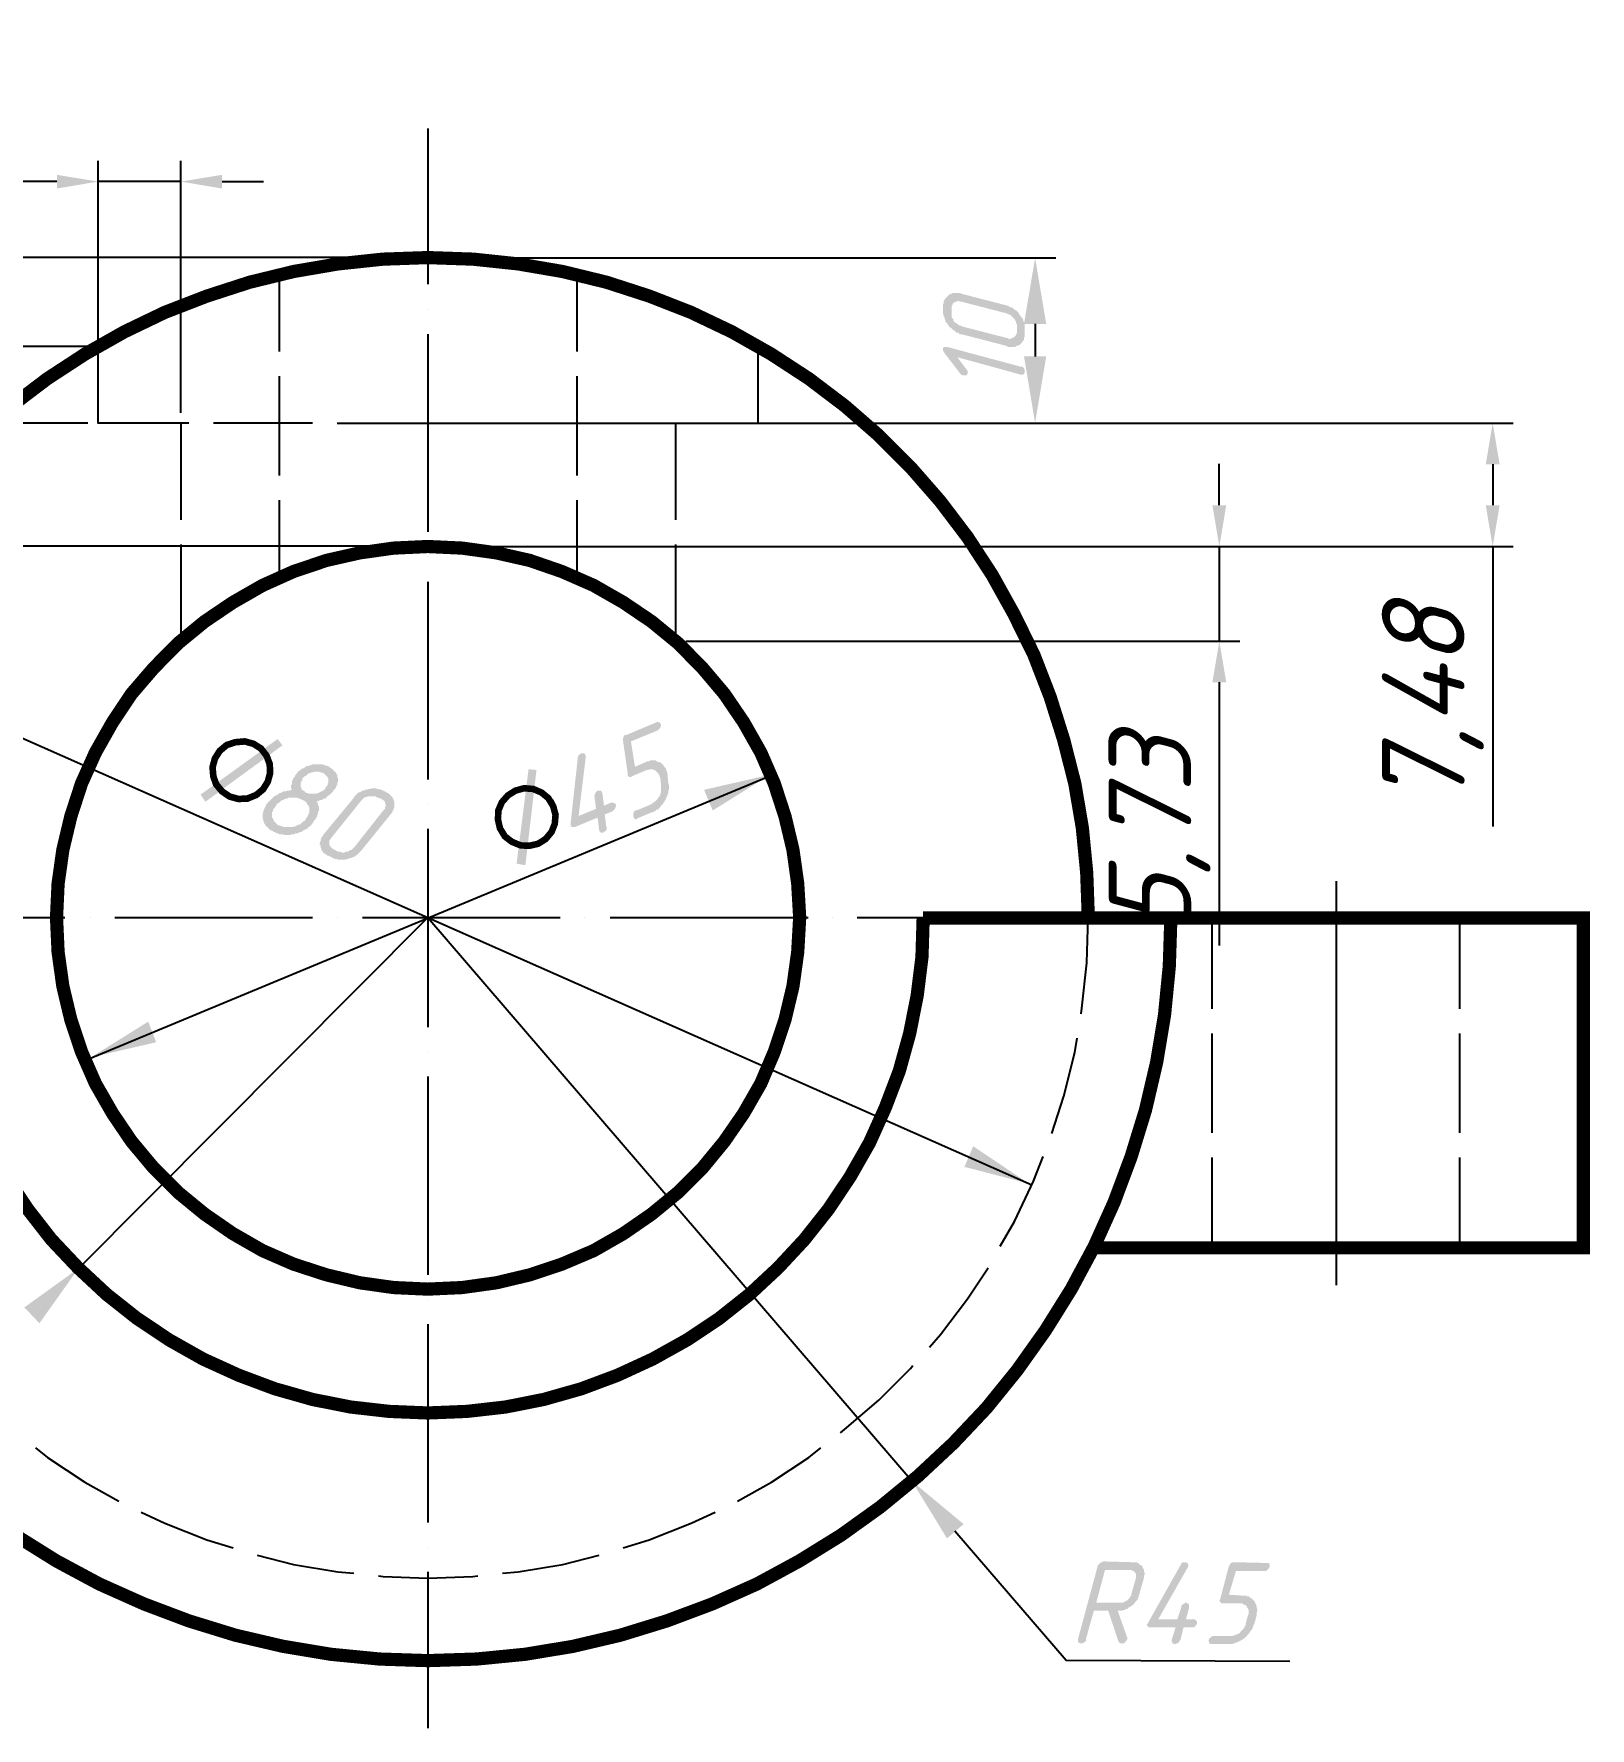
# Model space of a CAD drawing. Header units: millimetres. Extents: x -170 to 957, y 8 to 306.
# Drawn here: x -104.3 to -10, y 192.2 to 294.9 of the extents above; entities that cross this region are included whole.
import ezdxf

# ---------------------------------------------------------------- set-up
doc = ezdxf.new("R2010")
doc.units = ezdxf.units.MM
doc.styles.get("Standard").update_dxf_attribs({"font": '', "oblique": 15, "height": 5})
doc.styles.get('Standard').set_extended_font_data('GOST type B')
doc.dimstyles.new('ISO-25', dxfattribs={"dimtxt": 5, "dimasz": 2.5, "dimexe": 1.25, "dimexo": 0.625, "dimtad": 1, "dimtxsty": 'Standard', "dimcen": 2.5, "dimadec": 0, "dimazin": 0, "dimtfac": 1, "dimtmove": 0, "dimatfit": 3, "dimfxl": 1, "dimarcsym": 0})

# ---------------------------------------------------------------- blocks, each defined once
blk = doc.blocks.new('*D4')
at = {"color": 0, "lineweight": -2, "transparency": 16777216}
for p, q in [((-79.82, 271.3), (-14.68, 271.3)), ((-15.93, 268.8), (-15.93, 266.32)), ((-79.82, 263.82), (-14.68, 263.82)), ((-15.93, 263.82), (-15.93, 246.86))]:
    blk.add_line(p, q, dxfattribs=at)
at = {"color": 0, "transparency": 16777216}
for points in [[(-16.35, 268.8), (-15.51, 268.8), (-15.93, 271.3)], [(-16.35, 266.32), (-15.51, 266.32), (-15.93, 263.82)]]:
    blk.add_solid(points, dxfattribs=at)
at = {"layer": 'Defpoints', "color": 0, "transparency": 16777216}
for p in [(-80.44, 271.3), (-80.44, 263.82), (-15.93, 263.82)]:
    blk.add_point(p, dxfattribs=at)
at = {"color": 0, "transparency": 16777216, "insert": (-19.55, 254.09), "char_height": 5, "attachment_point": 5, "rotation": 90}
blk.add_mtext('7,48', dxfattribs=at)
blk = doc.blocks.new('*D5')
at = {"color": 0, "lineweight": -2, "transparency": 16777216}
for p, q in [((-32.49, 266.32), (-32.49, 268.82)), ((-64.81, 263.82), (-31.24, 263.82)), ((-32.49, 263.82), (-32.49, 258.09)), ((-64.81, 258.09), (-31.24, 258.09)), ((-32.49, 255.59), (-32.49, 239.65))]:
    blk.add_line(p, q, dxfattribs=at)
at = {"color": 0, "transparency": 16777216}
for points in [[(-32.91, 266.32), (-32.07, 266.32), (-32.49, 263.82)], [(-32.91, 255.59), (-32.07, 255.59), (-32.49, 258.09)]]:
    blk.add_solid(points, dxfattribs=at)
at = {"layer": 'Defpoints', "color": 0, "transparency": 16777216}
for p in [(-65.44, 263.82), (-65.44, 258.09), (-32.49, 258.09)]:
    blk.add_point(p, dxfattribs=at)
at = {"color": 0, "transparency": 16777216, "insert": (-36.11, 246.37), "char_height": 5, "attachment_point": 5, "rotation": 90}
blk.add_mtext('5,73', dxfattribs=at)
blk = doc.blocks.new('*D6')
at = {"color": 0, "lineweight": -2, "transparency": 16777216}
for p, q in [((-100.41, 271.92), (-100.41, 287.18)), ((-95.4, 271.92), (-95.4, 287.18)), ((-102.91, 285.93), (-110.46, 285.93)), ((-95.4, 285.93), (-100.41, 285.93)), ((-92.9, 285.93), (-90.4, 285.93))]:
    blk.add_line(p, q, dxfattribs=at)
at = {"color": 0, "transparency": 16777216}
for points in [[(-102.91, 286.34), (-102.91, 285.51), (-100.41, 285.93)], [(-92.9, 286.34), (-92.9, 285.51), (-95.4, 285.93)]]:
    blk.add_solid(points, dxfattribs=at)
at = {"layer": 'Defpoints', "color": 0, "transparency": 16777216}
for p in [(-100.41, 285.93), (-100.41, 271.3), (-95.4, 271.3)]:
    blk.add_point(p, dxfattribs=at)
at = {"color": 0, "transparency": 16777216, "insert": (-107.93, 289.05), "char_height": 5, "attachment_point": 5}
blk.add_mtext('5', dxfattribs=at)
blk = doc.blocks.new('*D7')
at = {"color": 0, "lineweight": -2, "transparency": 16777216}
for p, q in [((-117.03, 278.43), (-117.03, 294.88)), ((-101.03, 275.93), (-118.28, 275.93)), ((-117.03, 271.3), (-117.03, 275.93)), ((-101.03, 271.3), (-118.28, 271.3)), ((-117.03, 268.8), (-117.03, 266.3))]:
    blk.add_line(p, q, dxfattribs=at)
at = {"color": 0, "transparency": 16777216}
for points in [[(-117.44, 278.43), (-116.61, 278.43), (-117.03, 275.93)], [(-117.44, 268.8), (-116.61, 268.8), (-117.03, 271.3)]]:
    blk.add_solid(points, dxfattribs=at)
at = {"layer": 'Defpoints', "color": 0, "transparency": 16777216}
for p in [(-117.03, 275.93), (-100.41, 275.93), (-100.41, 271.3)]:
    blk.add_point(p, dxfattribs=at)
at = {"color": 0, "transparency": 16777216, "insert": (-120.65, 287.91), "char_height": 5, "attachment_point": 5, "rotation": 90}
blk.add_mtext('4,63', dxfattribs=at)
blk = doc.blocks.new('*D8')
at = {"color": 0, "lineweight": -2, "transparency": 16777216}
for p, q in [((-81.07, 281.33), (-137.67, 281.33)), ((-136.42, 278.83), (-136.42, 266.34)), ((-81.05, 263.84), (-137.67, 263.84))]:
    blk.add_line(p, q, dxfattribs=at)
at = {"color": 0, "transparency": 16777216}
for points in [[(-136.84, 278.83), (-136, 278.83), (-136.42, 281.33)], [(-136.84, 266.34), (-136, 266.34), (-136.42, 263.84)]]:
    blk.add_solid(points, dxfattribs=at)
at = {"layer": 'Defpoints', "color": 0, "transparency": 16777216}
for p in [(-80.44, 281.33), (-136.42, 263.84), (-80.42, 263.84)]:
    blk.add_point(p, dxfattribs=at)
at = {"color": 0, "transparency": 16777216, "insert": (-140.04, 272.58), "char_height": 5, "attachment_point": 5, "rotation": 90}
blk.add_mtext('17,48', dxfattribs=at)

msp = doc.modelspace()

# ---------------------------------------------------------------- hatches: boundary and pattern name
at = {"transparency": 33554687}
h = msp.add_hatch(color=7, dxfattribs=at)
h.paths.add_polyline_path([(-45.333, 278.416), (-45.285, 278.416), (-45.237, 278.368), (-45.141, 278.32), (-45.092, 278.32), (-44.996, 278.272), (-44.948, 278.224), (-44.9, 278.176), (-44.804, 278.128), (-44.756, 278.08), (-44.708, 278.032), (-44.66, 277.984), (-44.611, 277.887), (-44.611, 277.887), (-44.563, 277.839), (-44.515, 277.743), (-44.467, 277.695), (-44.419, 277.647), (-44.371, 277.551), (-44.371, 277.503), (-44.323, 277.406), (-44.323, 277.358), (-44.275, 277.262), (-44.275, 277.214), (-44.275, 277.118), (-44.275, 277.07), (-44.275, 277.022), (-44.275, 276.733), (-44.275, 276.685), (-44.275, 276.589), (-44.275, 276.541), (-44.323, 276.493), (-44.323, 276.396), (-44.323, 276.348), (-44.371, 276.3), (-44.419, 276.252), (-44.419, 276.204), (-44.467, 276.156), (-44.515, 276.108), (-44.563, 276.06), (-44.563, 276.06), (-44.611, 276.012), (-44.708, 276.012), (-44.756, 275.963), (-44.804, 275.963), (-44.852, 275.915), (-44.9, 275.915), (-44.996, 275.915), (-45.044, 275.915), (-45.141, 275.915), (-45.189, 275.915), (-45.237, 275.915), (-45.333, 275.915), (-45.333, 275.963), (-48.123, 276.685), (-48.219, 276.685), (-48.267, 276.733), (-48.315, 276.781), (-48.411, 276.781), (-48.459, 276.829), (-48.507, 276.877), (-48.604, 276.925), (-48.652, 276.974), (-48.7, 277.022), (-48.748, 277.07), (-48.844, 277.118), (-48.892, 277.214), (-48.892, 277.214), (-48.94, 277.262), (-48.988, 277.358), (-49.036, 277.406), (-49.085, 277.455), (-49.085, 277.551), (-49.133, 277.599), (-49.133, 277.695), (-49.181, 277.743), (-49.181, 277.839), (-49.229, 277.887), (-49.229, 277.984), (-49.229, 278.032), (-49.229, 278.08), (-49.229, 278.368), (-49.229, 278.416), (-49.229, 278.513), (-49.181, 278.561), (-49.181, 278.609), (-49.181, 278.705), (-49.133, 278.753), (-49.133, 278.801), (-49.085, 278.849), (-49.036, 278.897), (-48.988, 278.946), (-48.94, 278.994), (-48.892, 279.042), (-48.892, 279.042), (-48.844, 279.09), (-48.796, 279.09), (-48.748, 279.138), (-48.7, 279.138), (-48.604, 279.186), (-48.555, 279.186), (-48.507, 279.186), (-48.411, 279.186), (-48.363, 279.186), (-48.315, 279.186), (-48.219, 279.186), (-48.171, 279.186), (-48.123, 279.138)], flags=0)
h.paths.add_polyline_path([(-45.333, 277.935), (-48.123, 278.657), (-48.219, 278.657), (-48.267, 278.705), (-48.315, 278.705), (-48.411, 278.657), (-48.459, 278.657), (-48.507, 278.609), (-48.555, 278.609), (-48.604, 278.561), (-48.652, 278.513), (-48.652, 278.465), (-48.7, 278.416), (-48.7, 278.368), (-48.7, 278.272), (-48.7, 278.224), (-48.7, 277.935), (-48.7, 277.839), (-48.7, 277.791), (-48.7, 277.695), (-48.652, 277.647), (-48.604, 277.599), (-48.604, 277.503), (-48.555, 277.455), (-48.507, 277.406), (-48.459, 277.358), (-48.363, 277.31), (-48.315, 277.262), (-48.267, 277.214), (-48.171, 277.214), (-48.123, 277.166), (-45.333, 276.444), (-45.285, 276.444), (-45.237, 276.396), (-45.141, 276.396), (-45.092, 276.444), (-45.044, 276.444), (-44.948, 276.493), (-44.948, 276.493), (-44.9, 276.541), (-44.852, 276.589), (-44.804, 276.637), (-44.804, 276.685), (-44.756, 276.733), (-44.756, 276.829), (-44.756, 276.877), (-44.756, 277.166), (-44.756, 277.262), (-44.756, 277.31), (-44.804, 277.358), (-44.804, 277.455), (-44.852, 277.503), (-44.9, 277.599), (-44.948, 277.647), (-44.996, 277.695), (-45.044, 277.743), (-45.092, 277.791), (-45.141, 277.839), (-45.237, 277.887), (-45.285, 277.887), (-45.333, 277.935)], flags=0)
for points in [[(-44.515, 274.713), (-44.419, 274.713), (-44.371, 274.665), (-44.323, 274.617), (-44.275, 274.521), (-44.275, 274.472), (-44.275, 274.424), (-44.275, 274.328), (-44.323, 274.28), (-44.323, 274.28), (-44.371, 274.232), (-44.419, 274.232), (-44.515, 274.232), (-48.363, 275.29), (-47.786, 274.521), (-47.738, 274.472), (-47.738, 274.424), (-47.738, 274.376), (-47.738, 274.28), (-47.786, 274.232), (-47.786, 274.184), (-47.882, 274.184), (-47.93, 274.184), (-47.978, 274.184), (-48.026, 274.184), (-48.123, 274.232), (-48.171, 274.28), (-49.133, 275.531), (-49.181, 275.627), (-49.229, 275.675), (-49.229, 275.723), (-49.229, 275.771), (-49.229, 275.819), (-49.181, 275.915), (-49.181, 275.915), (-49.133, 275.915), (-49.036, 275.915), (-48.988, 275.915), (-48.988, 275.915)], [(-68.132, 252.01), (-67.891, 250.471), (-67.218, 250.76), (-67.17, 250.808), (-67.073, 250.808), (-67.025, 250.808), (-66.977, 250.856), (-66.881, 250.856), (-66.833, 250.856), (-66.785, 250.856), (-66.737, 250.856), (-66.64, 250.856), (-66.592, 250.808), (-66.544, 250.808), (-66.496, 250.76), (-66.4, 250.76), (-66.352, 250.712), (-66.304, 250.712), (-66.256, 250.664), (-66.208, 250.616), (-66.16, 250.568), (-66.16, 250.519), (-66.111, 250.471), (-66.063, 250.423), (-66.015, 250.375), (-66.015, 250.327), (-65.967, 250.231), (-65.967, 250.183), (-65.919, 250.087), (-65.919, 250.038), (-65.919, 249.99), (-65.871, 249.461), (-65.823, 249.365), (-65.823, 249.317), (-65.823, 249.221), (-65.823, 249.173), (-65.823, 249.076), (-65.871, 249.028), (-65.871, 248.932), (-65.871, 248.884), (-65.919, 248.788), (-65.919, 248.692), (-65.967, 248.644), (-66.015, 248.547), (-66.015, 248.499), (-66.063, 248.451), (-66.111, 248.355), (-66.16, 248.307), (-66.208, 248.211), (-66.256, 248.163), (-66.304, 248.114), (-66.352, 248.066), (-66.4, 247.97), (-66.448, 247.922), (-66.496, 247.874), (-66.592, 247.874), (-66.64, 247.826), (-66.689, 247.778), (-66.785, 247.73), (-66.833, 247.73), (-67.747, 247.345), (-67.795, 247.297), (-67.891, 247.297), (-67.939, 247.345), (-67.939, 247.393), (-67.987, 247.441), (-67.987, 247.489), (-67.987, 247.585), (-67.987, 247.634), (-67.987, 247.682), (-67.939, 247.73), (-67.891, 247.826), (-67.795, 247.826), (-67.795, 247.826), (-66.881, 248.211), (-66.833, 248.259), (-66.785, 248.307), (-66.689, 248.355), (-66.64, 248.403), (-66.592, 248.451), (-66.544, 248.499), (-66.496, 248.547), (-66.448, 248.644), (-66.448, 248.644), (-66.4, 248.692), (-66.352, 248.788), (-66.352, 248.836), (-66.304, 248.932), (-66.304, 249.028), (-66.304, 249.076), (-66.304, 249.173), (-66.304, 249.221), (-66.304, 249.269), (-66.352, 249.798), (-66.4, 249.846), (-66.4, 249.942), (-66.448, 249.99), (-66.448, 250.038), (-66.496, 250.087), (-66.544, 250.135), (-66.592, 250.183), (-66.64, 250.231), (-66.64, 250.231), (-66.689, 250.279), (-66.737, 250.279), (-66.833, 250.327), (-66.881, 250.327), (-66.929, 250.327), (-66.977, 250.327), (-67.073, 250.279), (-67.121, 250.279), (-67.17, 250.279), (-68.083, 249.894), (-68.132, 249.846), (-68.18, 249.846), (-68.228, 249.846), (-68.276, 249.894), (-68.324, 249.942), (-68.324, 250.038), (-68.324, 250.038), (-68.613, 252.059), (-68.613, 252.155), (-68.613, 252.203), (-68.564, 252.299), (-68.564, 252.347), (-68.516, 252.395), (-68.42, 252.395), (-68.42, 252.395), (-66.592, 253.165), (-66.544, 253.213), (-66.448, 253.165), (-66.4, 253.165), (-66.352, 253.117), (-66.352, 253.069), (-66.304, 253.021), (-66.304, 252.972), (-66.352, 252.876), (-66.352, 252.828), (-66.4, 252.78), (-66.448, 252.732), (-66.496, 252.684), (-66.496, 252.684)], [(-69.767, 248.114), (-69.334, 248.307), (-69.238, 248.307), (-69.19, 248.307), (-69.142, 248.259), (-69.094, 248.259), (-69.045, 248.163), (-69.045, 248.114), (-69.045, 248.066), (-69.094, 247.97), (-69.094, 247.922), (-69.142, 247.874), (-69.19, 247.826), (-69.238, 247.778), (-69.238, 247.778), (-69.719, 247.585), (-69.623, 246.816), (-69.574, 246.768), (-69.623, 246.672), (-69.623, 246.623), (-69.671, 246.575), (-69.767, 246.527), (-69.815, 246.479), (-69.863, 246.479), (-69.911, 246.479), (-69.959, 246.479), (-70.007, 246.527), (-70.055, 246.575), (-70.055, 246.623), (-70.152, 247.393), (-71.547, 246.816), (-71.595, 246.816), (-71.691, 246.816), (-71.739, 246.816), (-71.739, 246.864), (-71.787, 246.912), (-71.787, 246.96), (-71.787, 247.008), (-71.787, 247.056), (-71.354, 251), (-71.354, 251.048), (-71.306, 251.145), (-71.306, 251.193), (-71.258, 251.193), (-71.21, 251.241), (-71.162, 251.289), (-71.114, 251.289), (-71.017, 251.289), (-70.969, 251.289), (-70.921, 251.241), (-70.921, 251.193), (-70.873, 251.145), (-70.873, 251.048), (-71.306, 247.489), (-70.248, 247.922), (-70.344, 248.692), (-70.344, 248.74), (-70.296, 248.836), (-70.296, 248.884), (-70.248, 248.932), (-70.2, 248.98), (-70.152, 249.028), (-70.055, 249.028), (-70.007, 249.028), (-69.959, 249.028), (-69.911, 248.98), (-69.911, 248.932), (-69.863, 248.884)], [(-34.511, 198.814), (-34.03, 198.814), (-33.982, 198.814), (-33.934, 198.766), (-33.885, 198.717), (-33.837, 198.669), (-33.837, 198.621), (-33.837, 198.573), (-33.885, 198.477), (-33.934, 198.429), (-33.934, 198.381), (-34.03, 198.333), (-34.078, 198.333), (-34.174, 198.333), (-34.174, 198.333), (-34.655, 198.333), (-34.847, 197.563), (-34.896, 197.515), (-34.944, 197.419), (-34.992, 197.371), (-35.04, 197.371), (-35.136, 197.323), (-35.184, 197.323), (-35.232, 197.323), (-35.328, 197.371), (-35.328, 197.419), (-35.377, 197.467), (-35.377, 197.515), (-35.377, 197.563), (-35.136, 198.333), (-36.627, 198.333), (-36.723, 198.333), (-36.771, 198.333), (-36.819, 198.381), (-36.868, 198.429), (-36.868, 198.477), (-36.868, 198.525), (-36.819, 198.573), (-36.771, 198.669), (-34.847, 202.084), (-34.799, 202.181), (-34.751, 202.229), (-34.751, 202.229), (-34.703, 202.277), (-34.607, 202.277), (-34.559, 202.277), (-34.511, 202.277), (-34.463, 202.229), (-34.415, 202.229), (-34.366, 202.132), (-34.366, 202.084), (-34.366, 202.036), (-34.415, 201.94), (-36.194, 198.814), (-35.04, 198.814), (-34.799, 199.535), (-34.799, 199.631), (-34.751, 199.679), (-34.703, 199.727), (-34.607, 199.776), (-34.559, 199.824), (-34.511, 199.824), (-34.415, 199.776), (-34.366, 199.776), (-34.366, 199.727), (-34.318, 199.679), (-34.318, 199.631), (-34.318, 199.535)], [(-31.481, 201.748), (-31.913, 200.305), (-31.144, 200.257), (-31.096, 200.257), (-31, 200.257), (-30.951, 200.257), (-30.855, 200.257), (-30.807, 200.208), (-30.759, 200.208), (-30.711, 200.208), (-30.663, 200.16), (-30.615, 200.112), (-30.567, 200.112), (-30.519, 200.064), (-30.47, 200.016), (-30.422, 199.968), (-30.374, 199.92), (-30.326, 199.872), (-30.326, 199.824), (-30.278, 199.727), (-30.278, 199.679), (-30.23, 199.631), (-30.23, 199.583), (-30.23, 199.487), (-30.182, 199.439), (-30.182, 199.391), (-30.182, 199.295), (-30.23, 199.247), (-30.23, 199.198), (-30.23, 199.102), (-30.23, 199.054), (-30.374, 198.525), (-30.422, 198.477), (-30.422, 198.381), (-30.47, 198.333), (-30.47, 198.285), (-30.519, 198.188), (-30.567, 198.14), (-30.615, 198.092), (-30.663, 197.996), (-30.711, 197.948), (-30.759, 197.9), (-30.807, 197.852), (-30.855, 197.755), (-30.951, 197.707), (-31, 197.659), (-31.048, 197.611), (-31.144, 197.563), (-31.192, 197.515), (-31.24, 197.515), (-31.336, 197.467), (-31.384, 197.419), (-31.481, 197.419), (-31.529, 197.371), (-31.625, 197.371), (-31.673, 197.323), (-31.769, 197.323), (-31.817, 197.323), (-31.913, 197.323), (-31.962, 197.323), (-32.972, 197.323), (-33.02, 197.323), (-33.068, 197.371), (-33.116, 197.371), (-33.116, 197.467), (-33.164, 197.515), (-33.116, 197.563), (-33.116, 197.611), (-33.068, 197.707), (-33.02, 197.707), (-32.972, 197.755), (-32.875, 197.804), (-32.827, 197.804), (-32.827, 197.804), (-31.817, 197.804), (-31.769, 197.804), (-31.673, 197.804), (-31.625, 197.852), (-31.529, 197.852), (-31.481, 197.9), (-31.384, 197.9), (-31.336, 197.948), (-31.24, 197.996), (-31.24, 197.996), (-31.192, 198.092), (-31.144, 198.14), (-31.096, 198.188), (-31.048, 198.236), (-31, 198.285), (-30.951, 198.381), (-30.903, 198.429), (-30.903, 198.525), (-30.903, 198.525), (-30.759, 199.054), (-30.711, 199.102), (-30.711, 199.198), (-30.711, 199.247), (-30.711, 199.295), (-30.711, 199.391), (-30.759, 199.439), (-30.759, 199.487), (-30.807, 199.535), (-30.807, 199.583), (-30.855, 199.631), (-30.903, 199.679), (-30.951, 199.679), (-31, 199.727), (-31.048, 199.727), (-31.096, 199.776), (-31.192, 199.776), (-31.24, 199.776), (-31.288, 199.776), (-32.298, 199.776), (-32.346, 199.776), (-32.394, 199.824), (-32.443, 199.872), (-32.443, 199.872), (-32.491, 199.968), (-32.443, 200.016), (-32.443, 200.016), (-31.913, 202.036), (-31.865, 202.084), (-31.865, 202.132), (-31.817, 202.181), (-31.769, 202.229), (-31.673, 202.277), (-31.625, 202.277), (-31.577, 202.277), (-29.605, 202.229), (-29.557, 202.229), (-29.509, 202.229), (-29.46, 202.181), (-29.46, 202.132), (-29.412, 202.036), (-29.46, 201.988), (-29.46, 201.94), (-29.509, 201.892), (-29.557, 201.844), (-29.605, 201.796), (-29.653, 201.748), (-29.749, 201.748), (-29.749, 201.748)]]:
    msp.add_hatch(color=7, dxfattribs=at).paths.add_polyline_path(points)
h = msp.add_hatch(color=7, dxfattribs=at)
h.paths.add_polyline_path([(-87.804, 248.884), (-87.708, 248.884), (-87.659, 248.836), (-87.563, 248.836), (-87.515, 248.836), (-87.419, 248.836), (-87.371, 248.836), (-87.275, 248.836), (-87.179, 248.836), (-87.13, 248.884), (-87.034, 248.884), (-86.986, 248.932), (-86.89, 248.98), (-86.842, 248.98), (-86.794, 249.028), (-86.698, 249.076), (-86.649, 249.173), (-86.601, 249.221), (-86.601, 249.269), (-86.553, 249.317), (-86.505, 249.365), (-86.505, 249.461), (-86.457, 249.509), (-86.457, 249.557), (-86.457, 249.654), (-86.457, 249.702), (-86.457, 249.75), (-86.505, 249.798), (-86.505, 249.846), (-86.553, 249.894), (-86.601, 249.942), (-86.649, 249.99), (-86.698, 250.038), (-86.746, 250.087), (-86.794, 250.087), (-86.89, 250.135), (-86.938, 250.135), (-87.034, 250.183), (-87.082, 250.183), (-87.179, 250.183), (-87.227, 250.183), (-87.323, 250.183), (-87.419, 250.135), (-87.467, 250.135), (-87.563, 250.087), (-87.611, 250.087), (-87.708, 250.038), (-87.756, 249.99), (-87.804, 249.942), (-87.9, 249.894), (-87.948, 249.846), (-87.996, 249.798), (-88.044, 249.75), (-88.044, 249.654), (-88.092, 249.606), (-88.092, 249.557), (-88.14, 249.509), (-88.14, 249.413), (-88.14, 249.365), (-88.14, 249.317), (-88.14, 249.269), (-88.092, 249.221), (-88.092, 249.125), (-88.044, 249.076), (-87.996, 249.028), (-87.948, 249.028), (-87.9, 248.98), (-87.852, 248.932), (-87.804, 248.884)], flags=0)
h.paths.add_polyline_path([(-88.092, 248.499), (-88.189, 248.547), (-88.237, 248.547), (-88.333, 248.595), (-88.381, 248.595), (-88.477, 248.595), (-88.525, 248.595), (-88.621, 248.595), (-88.67, 248.595), (-88.766, 248.595), (-88.862, 248.595), (-88.91, 248.595), (-88.958, 248.547), (-89.054, 248.547), (-89.151, 248.499), (-89.199, 248.451), (-89.247, 248.451), (-89.343, 248.403), (-89.391, 248.355), (-89.439, 248.307), (-89.535, 248.259), (-89.583, 248.211), (-89.632, 248.114), (-89.632, 248.114), (-89.68, 248.066), (-89.728, 247.97), (-89.776, 247.922), (-89.824, 247.874), (-89.824, 247.778), (-89.872, 247.73), (-89.872, 247.682), (-89.872, 247.634), (-89.872, 247.537), (-89.872, 247.489), (-89.872, 247.441), (-89.872, 247.393), (-89.824, 247.345), (-89.824, 247.297), (-89.776, 247.249), (-89.776, 247.201), (-89.728, 247.153), (-89.68, 247.104), (-89.632, 247.056), (-89.583, 247.008), (-89.535, 246.96), (-89.439, 246.912), (-89.391, 246.912), (-89.295, 246.864), (-89.247, 246.864), (-89.151, 246.816), (-89.102, 246.816), (-89.006, 246.816), (-88.958, 246.816), (-88.862, 246.816), (-88.814, 246.816), (-88.718, 246.816), (-88.67, 246.816), (-88.573, 246.816), (-88.525, 246.864), (-88.429, 246.864), (-88.381, 246.912), (-88.285, 246.96), (-88.237, 246.96), (-88.14, 247.008), (-88.092, 247.056), (-88.044, 247.104), (-87.996, 247.153), (-87.9, 247.201), (-87.852, 247.249), (-87.852, 247.297), (-87.804, 247.345), (-87.756, 247.441), (-87.708, 247.489), (-87.708, 247.537), (-87.659, 247.585), (-87.659, 247.682), (-87.611, 247.73), (-87.611, 247.778), (-87.611, 247.874), (-87.611, 247.922), (-87.611, 247.97), (-87.611, 248.018), (-87.659, 248.066), (-87.659, 248.114), (-87.708, 248.163), (-87.756, 248.211), (-87.756, 248.259), (-87.804, 248.307), (-87.852, 248.355), (-87.9, 248.403), (-87.996, 248.451), (-88.044, 248.451), (-88.092, 248.499)], flags=0)
h.paths.add_polyline_path([(-87.179, 248.403), (-87.13, 248.355), (-87.13, 248.259), (-87.082, 248.211), (-87.082, 248.163), (-87.082, 248.114), (-87.034, 248.066), (-87.034, 247.97), (-87.034, 247.922), (-87.034, 247.874), (-87.034, 247.778), (-87.082, 247.778), (-87.082, 247.682), (-87.082, 247.634), (-87.13, 247.585), (-87.13, 247.489), (-87.179, 247.441), (-87.179, 247.393), (-87.227, 247.345), (-87.275, 247.249), (-87.323, 247.201), (-87.371, 247.153), (-87.371, 247.104), (-87.419, 247.056), (-87.467, 247.008), (-87.515, 246.912), (-87.611, 246.864), (-87.659, 246.816), (-87.708, 246.768), (-87.756, 246.72), (-87.852, 246.672), (-87.9, 246.672), (-87.948, 246.623), (-88.044, 246.575), (-88.092, 246.527), (-88.189, 246.527), (-88.237, 246.479), (-88.333, 246.431), (-88.381, 246.431), (-88.477, 246.431), (-88.525, 246.383), (-88.621, 246.383), (-88.67, 246.383), (-88.766, 246.335), (-88.814, 246.335), (-88.91, 246.335), (-89.006, 246.335), (-89.054, 246.335), (-89.151, 246.335), (-89.199, 246.383), (-89.295, 246.383), (-89.343, 246.383), (-89.439, 246.383), (-89.487, 246.431), (-89.583, 246.431), (-89.632, 246.479), (-89.728, 246.527), (-89.776, 246.527), (-89.824, 246.575), (-89.92, 246.623), (-89.968, 246.623), (-90.016, 246.672), (-90.064, 246.72), (-90.113, 246.768), (-90.161, 246.816), (-90.209, 246.864), (-90.257, 246.912), (-90.305, 246.96), (-90.305, 247.008), (-90.353, 247.056), (-90.353, 247.104), (-90.401, 247.153), (-90.401, 247.201), (-90.401, 247.297), (-90.449, 247.345), (-90.449, 247.393), (-90.449, 247.441), (-90.449, 247.489), (-90.449, 247.585), (-90.449, 247.634), (-90.401, 247.682), (-90.401, 247.778), (-90.401, 247.826), (-90.353, 247.874), (-90.353, 247.922), (-90.305, 248.018), (-90.257, 248.066), (-90.257, 248.114), (-90.209, 248.211), (-90.161, 248.259), (-90.113, 248.307), (-90.064, 248.355), (-90.016, 248.403), (-89.968, 248.451), (-89.872, 248.547), (-89.824, 248.595), (-89.776, 248.644), (-89.728, 248.692), (-89.632, 248.74), (-89.583, 248.74), (-89.535, 248.788), (-89.487, 248.836), (-89.391, 248.884), (-89.343, 248.884), (-89.247, 248.932), (-89.199, 248.98), (-89.102, 248.98), (-89.054, 248.98), (-88.958, 249.028), (-88.862, 249.028), (-88.814, 249.028), (-88.718, 249.076), (-88.67, 249.076), (-88.67, 249.125), (-88.718, 249.173), (-88.718, 249.221), (-88.718, 249.317), (-88.718, 249.365), (-88.67, 249.413), (-88.67, 249.509), (-88.67, 249.509), (-88.67, 249.606), (-88.621, 249.654), (-88.621, 249.702), (-88.573, 249.798), (-88.525, 249.846), (-88.477, 249.894), (-88.477, 249.942), (-88.429, 249.99), (-88.381, 250.038), (-88.333, 250.135), (-88.285, 250.183), (-88.237, 250.231), (-88.14, 250.279), (-88.092, 250.327), (-88.044, 250.375), (-87.948, 250.375), (-87.9, 250.423), (-87.852, 250.471), (-87.756, 250.519), (-87.659, 250.519), (-87.611, 250.568), (-87.611, 250.568), (-87.515, 250.568), (-87.419, 250.616), (-87.371, 250.616), (-87.275, 250.616), (-87.227, 250.616), (-87.13, 250.616), (-87.082, 250.616), (-86.986, 250.616), (-86.938, 250.616), (-86.842, 250.616), (-86.794, 250.616), (-86.698, 250.568), (-86.649, 250.568), (-86.553, 250.519), (-86.505, 250.519), (-86.409, 250.471), (-86.361, 250.423), (-86.313, 250.375), (-86.265, 250.375), (-86.217, 250.327), (-86.168, 250.279), (-86.12, 250.231), (-86.072, 250.183), (-86.024, 250.135), (-85.976, 250.087), (-85.976, 250.038), (-85.928, 249.99), (-85.928, 249.942), (-85.928, 249.846), (-85.88, 249.798), (-85.88, 249.75), (-85.88, 249.702), (-85.88, 249.606), (-85.88, 249.557), (-85.928, 249.509), (-85.928, 249.461), (-85.928, 249.365), (-85.976, 249.317), (-85.976, 249.269), (-86.024, 249.173), (-86.072, 249.125), (-86.12, 249.076), (-86.168, 249.028), (-86.168, 248.98), (-86.217, 248.932), (-86.265, 248.884), (-86.313, 248.836), (-86.361, 248.788), (-86.457, 248.74), (-86.505, 248.692), (-86.553, 248.644), (-86.601, 248.595), (-86.649, 248.547), (-86.746, 248.547), (-86.794, 248.499), (-86.89, 248.451), (-86.986, 248.451), (-87.034, 248.403), (-87.13, 248.403), (-87.179, 248.403)], flags=0)
h = msp.add_hatch(color=7, dxfattribs=at)
h.paths.add_polyline_path([(-84.485, 245.373), (-84.533, 245.325), (-84.581, 245.277), (-84.629, 245.229), (-84.677, 245.18), (-84.725, 245.132), (-84.822, 245.084), (-84.87, 245.036), (-84.966, 244.988), (-85.014, 244.988), (-85.11, 244.94), (-85.158, 244.94), (-85.255, 244.892), (-85.255, 244.892), (-85.351, 244.892), (-85.399, 244.844), (-85.495, 244.844), (-85.591, 244.844), (-85.639, 244.844), (-85.736, 244.844), (-85.784, 244.844), (-85.88, 244.844), (-85.928, 244.892), (-86.024, 244.892), (-86.072, 244.892), (-86.168, 244.94), (-86.168, 244.94), (-86.457, 245.084), (-86.505, 245.084), (-86.553, 245.132), (-86.649, 245.18), (-86.698, 245.229), (-86.746, 245.229), (-86.794, 245.277), (-86.794, 245.325), (-86.842, 245.373), (-86.89, 245.421), (-86.89, 245.517), (-86.938, 245.565), (-86.938, 245.613), (-86.938, 245.613), (-86.938, 245.71), (-86.986, 245.758), (-86.986, 245.806), (-86.986, 245.854), (-86.938, 245.95), (-86.938, 245.998), (-86.938, 246.046), (-86.89, 246.142), (-86.89, 246.191), (-86.842, 246.239), (-86.794, 246.287), (-86.746, 246.383), (-86.746, 246.383), (-84.918, 248.595), (-84.87, 248.692), (-84.822, 248.74), (-84.774, 248.788), (-84.725, 248.836), (-84.677, 248.884), (-84.629, 248.932), (-84.533, 248.932), (-84.485, 248.98), (-84.389, 249.028), (-84.341, 249.028), (-84.245, 249.076), (-84.148, 249.076), (-84.148, 249.076), (-84.052, 249.125), (-84.004, 249.125), (-83.908, 249.125), (-83.86, 249.173), (-83.764, 249.173), (-83.667, 249.173), (-83.619, 249.173), (-83.523, 249.125), (-83.475, 249.125), (-83.379, 249.125), (-83.331, 249.076), (-83.283, 249.076), (-83.234, 249.076), (-82.946, 248.932), (-82.898, 248.884), (-82.85, 248.884), (-82.802, 248.836), (-82.753, 248.788), (-82.705, 248.74), (-82.657, 248.692), (-82.609, 248.644), (-82.561, 248.595), (-82.561, 248.547), (-82.513, 248.499), (-82.513, 248.451), (-82.465, 248.355), (-82.465, 248.355), (-82.465, 248.307), (-82.465, 248.259), (-82.465, 248.163), (-82.465, 248.114), (-82.465, 248.066), (-82.465, 248.018), (-82.513, 247.922), (-82.513, 247.874), (-82.561, 247.826), (-82.561, 247.778), (-82.609, 247.682), (-82.657, 247.634), (-82.657, 247.634)], flags=0)
h.paths.add_polyline_path([(-84.918, 245.565), (-83.138, 247.826), (-83.09, 247.874), (-83.042, 247.922), (-83.042, 248.018), (-82.994, 248.066), (-82.994, 248.114), (-82.994, 248.163), (-82.994, 248.211), (-83.042, 248.307), (-83.042, 248.355), (-83.09, 248.403), (-83.138, 248.451), (-83.186, 248.499), (-83.234, 248.499), (-83.283, 248.547), (-83.571, 248.644), (-83.619, 248.692), (-83.715, 248.692), (-83.764, 248.692), (-83.86, 248.692), (-83.908, 248.692), (-84.004, 248.692), (-84.052, 248.692), (-84.148, 248.644), (-84.196, 248.644), (-84.293, 248.595), (-84.341, 248.547), (-84.389, 248.499), (-84.437, 248.451), (-84.485, 248.403), (-86.265, 246.191), (-86.313, 246.142), (-86.361, 246.046), (-86.409, 245.998), (-86.409, 245.95), (-86.409, 245.902), (-86.409, 245.806), (-86.409, 245.758), (-86.361, 245.71), (-86.361, 245.661), (-86.313, 245.613), (-86.265, 245.565), (-86.217, 245.517), (-86.168, 245.469), (-86.12, 245.469), (-85.88, 245.325), (-85.784, 245.325), (-85.736, 245.325), (-85.639, 245.277), (-85.591, 245.277), (-85.495, 245.277), (-85.399, 245.325), (-85.351, 245.325), (-85.303, 245.325), (-85.206, 245.373), (-85.158, 245.421), (-85.062, 245.421), (-85.014, 245.469), (-84.966, 245.517), (-84.918, 245.565)], flags=0)
h = msp.add_hatch(color=7, dxfattribs=at)
h.paths.add_polyline_path([(-39.946, 199.824), (-38.455, 199.824), (-38.407, 199.824), (-38.311, 199.824), (-38.262, 199.872), (-38.166, 199.92), (-38.118, 199.92), (-38.07, 199.968), (-38.022, 200.016), (-37.974, 200.064), (-37.926, 200.112), (-37.878, 200.208), (-37.83, 200.257), (-37.83, 200.305), (-37.541, 201.315), (-37.541, 201.363), (-37.541, 201.459), (-37.541, 201.507), (-37.541, 201.555), (-37.589, 201.651), (-37.589, 201.651), (-37.637, 201.7), (-37.685, 201.748), (-37.733, 201.748), (-37.83, 201.796), (-37.878, 201.796), (-37.926, 201.796), (-39.417, 201.796)], flags=0)
h.paths.add_polyline_path([(-38.647, 199.343), (-38.07, 197.707), (-38.07, 197.659), (-38.07, 197.611), (-38.118, 197.515), (-38.166, 197.467), (-38.214, 197.419), (-38.262, 197.371), (-38.359, 197.371), (-38.407, 197.371), (-38.455, 197.371), (-38.503, 197.371), (-38.551, 197.419), (-38.599, 197.467), (-39.224, 199.343), (-40.09, 199.343), (-40.571, 197.611), (-40.571, 197.515), (-40.619, 197.467), (-40.667, 197.419), (-40.764, 197.371), (-40.812, 197.371), (-40.86, 197.371), (-40.956, 197.371), (-41.004, 197.419), (-41.052, 197.419), (-41.052, 197.467), (-41.052, 197.515), (-41.052, 197.611), (-39.85, 202.084), (-39.802, 202.132), (-39.753, 202.181), (-39.705, 202.229), (-39.657, 202.277), (-39.609, 202.277), (-39.513, 202.325), (-39.513, 202.325), (-37.781, 202.277), (-37.733, 202.277), (-37.637, 202.277), (-37.589, 202.277), (-37.493, 202.277), (-37.445, 202.229), (-37.397, 202.229), (-37.349, 202.181), (-37.3, 202.132), (-37.252, 202.084), (-37.204, 202.084), (-37.156, 202.036), (-37.156, 201.988), (-37.108, 201.94), (-37.108, 201.892), (-37.06, 201.844), (-37.06, 201.796), (-37.06, 201.7), (-37.012, 201.651), (-37.012, 201.603), (-37.012, 201.507), (-37.06, 201.459), (-37.06, 201.363), (-37.06, 201.315), (-37.06, 201.315), (-37.349, 200.305), (-37.349, 200.257), (-37.397, 200.16), (-37.397, 200.112), (-37.445, 200.016), (-37.493, 199.968), (-37.541, 199.92), (-37.589, 199.872), (-37.637, 199.776), (-37.685, 199.727), (-37.733, 199.679), (-37.83, 199.631), (-37.83, 199.631), (-37.878, 199.583), (-37.974, 199.535), (-38.022, 199.487), (-38.07, 199.439), (-38.166, 199.439), (-38.214, 199.391), (-38.311, 199.391), (-38.359, 199.343), (-38.455, 199.343), (-38.503, 199.343), (-38.599, 199.343), (-38.599, 199.343)], flags=0)

# ---------------------------------------------------------------- linework, layer by layer
at = {"color": 7, "lineweight": 25, "transparency": 33554687}
for points in [[(-80.445, 289.142), (-80.445, 279.715)], [(-79.819, 281.302), (-42.399, 281.302)], [(-89.439, 280.292), (-89.439, 275.627)], [(-71.402, 280.292), (-71.402, 275.627)], [(-80.445, 278.176), (-80.445, 278.176)], [(-43.649, 277.31), (-43.649, 275.338)], [(-80.445, 276.685), (-80.445, 264.708)], [(-94.922, 271.298), (-100.406, 271.298), (-100.406, 275.963)], [(-65.919, 271.298), (-60.436, 271.298), (-60.436, 275.963)], [(-89.439, 274.136), (-89.439, 268.123)], [(-71.402, 274.136), (-71.402, 268.123)], [(-95.403, 271.298), (-95.403, 265.43)], [(-87.419, 271.298), (-93.431, 271.298)], [(-85.928, 271.298), (-80.445, 271.298), (-74.913, 271.298)], [(-73.422, 271.298), (-67.41, 271.298)], [(-65.438, 271.298), (-65.438, 265.43)], [(-59.811, 271.298), (-42.399, 271.298)], [(-89.439, 266.632), (-89.439, 261.919)], [(-71.402, 266.632), (-71.402, 261.919)], [(-95.403, 263.939), (-95.403, 258.071)], [(-65.438, 263.939), (-65.438, 258.071)], [(-80.445, 263.217), (-80.445, 263.217)], [(-80.445, 261.678), (-80.445, 249.702)], [(-43.842, 225.123), (-117, 257.494)], [(-101.223, 232.675), (-59.666, 249.942)], [(-80.445, 248.211), (-80.445, 248.211)], [(-80.445, 246.72), (-80.445, 234.695)], [(-25.42, 243.545), (-25.42, 219.063)], [(-110.41, 241.333), (-102.426, 241.333)], [(-101.608, 220.073), (-80.445, 241.333), (-51.105, 207.183)], [(-100.887, 241.333), (-100.887, 241.333)], [(-99.396, 241.333), (-87.419, 241.333)], [(-85.928, 241.333), (-85.928, 241.333)], [(-84.389, 241.333), (-72.412, 241.333)], [(-70.921, 241.333), (-70.921, 241.333)], [(-69.382, 241.333), (-57.406, 241.333)], [(-55.915, 241.333), (-55.915, 241.333)], [(-54.423, 241.333), (-46.391, 241.333)], [(-40.86, 235.513), (-40.812, 235.849), (-40.523, 238.591), (-40.427, 241.333)], [(-32.924, 235.801), (-32.924, 241.333)], [(-17.917, 235.801), (-17.917, 241.333)], [(-32.924, 228.298), (-32.924, 234.31)], [(-17.917, 228.298), (-17.917, 234.31)], [(-80.445, 233.204), (-80.445, 233.204)], [(-42.639, 228.25), (-41.918, 230.51), (-41.245, 233.156), (-41.1, 234.022)], [(-80.445, 231.713), (-80.445, 219.688)], [(-45.766, 221.42), (-44.9, 222.911), (-43.746, 225.364), (-43.168, 226.855)], [(-32.924, 221.324), (-32.924, 226.807)], [(-17.917, 221.324), (-17.917, 226.807)], [(-50.047, 215.311), (-49.373, 216.081), (-47.738, 218.245), (-46.487, 220.121)], [(-80.445, 218.197), (-80.445, 218.197)], [(-80.445, 216.706), (-80.445, 204.682)], [(-55.434, 210.117), (-55.193, 210.309), (-53.125, 212.089), (-51.201, 214.013), (-51.057, 214.205)], [(-104.205, 209.203), (-103.484, 208.626), (-101.223, 207.135), (-99.155, 205.98)], [(-61.686, 205.98), (-59.618, 207.135), (-57.357, 208.626), (-56.636, 209.203)], [(-97.808, 205.307), (-96.365, 204.634), (-93.816, 203.623), (-92.229, 203.142)], [(-68.613, 203.142), (-67.025, 203.623), (-64.476, 204.634), (-63.033, 205.307)], [(-28.21, 196.264), (-41.774, 196.313), (-48.507, 204.153)], [(-90.786, 202.71), (-88.573, 202.132), (-85.88, 201.7), (-84.918, 201.603)], [(-80.445, 203.191), (-80.445, 203.191)], [(-75.923, 201.603), (-74.962, 201.7), (-72.268, 202.132), (-70.055, 202.71)], [(-83.427, 201.459), (-83.138, 201.411), (-80.445, 201.315), (-77.703, 201.411), (-77.415, 201.459)], [(-80.445, 201.7), (-80.445, 192.224)]]:
    msp.add_lwpolyline(points, dxfattribs=at)
at = {"color": 7, "lineweight": 0, "transparency": 33554687, "const_width": 0.8}
for points in [[(-40.427, 241.333), (-40.523, 244.05), (-40.788, 246.768), (-41.245, 249.461), (-41.918, 252.107), (-42.736, 254.704), (-43.722, 257.253), (-44.924, 259.706), (-46.247, 262.087), (-47.738, 264.372), (-49.397, 266.56), (-51.201, 268.628), (-53.125, 270.552), (-55.169, 272.332), (-57.357, 273.991), (-59.642, 275.482), (-62.023, 276.829), (-64.5, 278.008), (-67.025, 278.994), (-69.623, 279.835), (-72.292, 280.485), (-74.962, 280.942), (-77.679, 281.23), (-80.445, 281.326), (-83.162, 281.23), (-85.88, 280.942), (-88.549, 280.485), (-91.219, 279.835), (-93.816, 278.994), (-96.365, 278.008), (-98.818, 276.829), (-101.199, 275.482), (-103.484, 273.991), (-105.672, 272.332)], [(-105.985, 225.628), (-104.686, 223.681), (-103.243, 221.829), (-101.632, 220.121), (-99.901, 218.51), (-98.049, 217.043), (-96.101, 215.744), (-94.057, 214.59), (-91.892, 213.604), (-89.704, 212.786), (-87.419, 212.137), (-85.11, 211.68), (-82.778, 211.415), (-80.445, 211.319), (-78.064, 211.415), (-75.731, 211.68), (-73.422, 212.137), (-71.138, 212.786), (-68.949, 213.604), (-66.809, 214.59), (-64.741, 215.744), (-62.793, 217.043), (-60.941, 218.51), (-59.209, 220.121), (-57.622, 221.829), (-56.155, 223.681), (-54.856, 225.628), (-53.678, 227.697), (-52.716, 229.837), (-51.874, 232.05), (-51.249, 234.31), (-50.792, 236.619), (-50.503, 238.952), (-50.431, 241.333)], [(-105.432, 203.912), (-102.931, 202.349), (-100.333, 200.954), (-97.64, 199.752), (-94.898, 198.717), (-92.085, 197.852), (-89.199, 197.178), (-86.313, 196.697), (-83.355, 196.409), (-80.445, 196.313), (-77.487, 196.409), (-74.553, 196.697), (-71.643, 197.178), (-68.781, 197.852), (-65.967, 198.717), (-63.201, 199.752), (-60.508, 200.954), (-57.935, 202.349), (-55.41, 203.912), (-53.029, 205.62), (-50.744, 207.495), (-48.604, 209.491), (-46.583, 211.632), (-44.732, 213.917), (-43.024, 216.321), (-41.461, 218.823), (-40.066, 221.42), (-38.864, 224.089), (-37.83, 226.855), (-36.964, 229.669), (-36.29, 232.555), (-35.809, 235.441), (-35.521, 238.375), (-35.425, 241.333)]]:
    msp.add_lwpolyline(points, dxfattribs=at)
at = {"color": 7, "lineweight": 0, "transparency": 33554687}
for points, const_width in [([(-58.031, 239.24), (-57.911, 241.333), (-58.031, 243.401), (-58.319, 245.445), (-58.8, 247.465), (-59.45, 249.461), (-60.267, 251.337), (-61.302, 253.165), (-62.48, 254.896), (-63.803, 256.46), (-65.27, 257.951), (-66.881, 259.273), (-68.588, 260.428), (-70.392, 261.462), (-72.316, 262.304), (-74.264, 262.977), (-76.284, 263.434), (-78.352, 263.722), (-80.445, 263.819), (-82.513, 263.722), (-84.557, 263.434), (-86.577, 262.977), (-88.573, 262.304), (-90.449, 261.462), (-92.253, 260.428), (-93.96, 259.273), (-95.572, 257.951), (-97.039, 256.46), (-98.385, 254.896), (-99.54, 253.165), (-100.574, 251.337), (-101.416, 249.461), (-102.065, 247.465), (-102.546, 245.445), (-102.835, 243.401), (-102.931, 241.333), (-102.835, 239.24), (-102.546, 237.172), (-102.065, 235.152), (-101.416, 233.204), (-100.574, 231.28), (-99.54, 229.476), (-98.385, 227.769), (-97.039, 226.158), (-95.572, 224.691), (-93.96, 223.368), (-92.253, 222.189), (-90.449, 221.155), (-88.573, 220.338), (-86.577, 219.688), (-84.557, 219.207), (-82.513, 218.919), (-80.445, 218.823), (-78.352, 218.919), (-76.284, 219.207), (-74.264, 219.688), (-72.316, 220.338), (-70.392, 221.155), (-68.588, 222.189), (-66.881, 223.368), (-65.27, 224.691), (-63.803, 226.158), (-62.48, 227.769), (-61.302, 229.476), (-60.267, 231.28), (-59.45, 233.204), (-58.8, 235.152), (-58.319, 237.172)], 0.8), ([(-90.425, 249.101), (-90.137, 249.557), (-89.992, 250.087), (-90.016, 250.64), (-90.209, 251.145), (-90.545, 251.578), (-91.002, 251.866), (-91.531, 252.01), (-92.085, 251.962), (-92.614, 251.794), (-93.047, 251.433), (-93.335, 250.976), (-93.479, 250.447), (-93.431, 249.894), (-93.263, 249.413), (-92.902, 248.98), (-92.445, 248.668), (-91.916, 248.523), (-91.363, 248.547), (-90.834, 248.764)], 0.402), ([(-72.701, 247.561), (-72.845, 248.09), (-73.134, 248.571), (-73.543, 248.908), (-74.048, 249.125), (-74.601, 249.173), (-75.13, 249.028), (-75.587, 248.74), (-75.948, 248.331), (-76.164, 247.826), (-76.188, 247.273), (-76.068, 246.744), (-75.779, 246.263), (-75.346, 245.926), (-74.817, 245.71), (-74.288, 245.686), (-73.759, 245.806), (-73.302, 246.094), (-72.941, 246.527), (-72.749, 247.008)], 0.398)]:
    msp.add_lwpolyline(points, close=True, dxfattribs=dict(at, const_width=const_width))
msp.add_lwpolyline([(-50.431, 241.309, 0.818, 0.818, 0), (-10.438, 241.309, 0.818, 0.818, 0), (-10.438, 221.324, 0.77, 0.77, 0), (-40.09, 221.324, 0, 0, 0)], format="xyseb", dxfattribs=at)
at = {"color": 7, "lineweight": 25, "transparency": 33554687}
for centre, radius in [((-80.421, 241.357), 22.486), ((-91.724, 250.303), 1.804), ((-74.408, 247.465), 1.804)]:
    msp.add_circle(centre, radius, dxfattribs=at)
at = {"color": 7, "transparency": 33554687}
for points in [[(-44.323, 277.31), (-42.976, 277.31), (-43.649, 281.302)], [(-44.323, 275.338), (-42.976, 275.338), (-43.649, 271.298)], [(-94.201, 248.788), (-93.912, 248.355), (-89.535, 252.155)], [(-93.912, 248.355), (-89.535, 252.155), (-89.247, 251.77)], [(-75.058, 244.603), (-74.529, 244.507), (-74.336, 250.327)], [(-74.529, 244.507), (-74.336, 250.327), (-73.855, 250.279)], [(-63.706, 249.076), (-63.177, 247.826), (-59.714, 249.99)], [(-97.375, 235.032), (-96.894, 233.781), (-100.838, 232.867)], [(-47.401, 227.48), (-47.93, 226.23), (-44.034, 225.22)], [(-104.879, 217.716), (-103.965, 216.754), (-101.608, 220.073)], [(-47.978, 204.585), (-48.988, 203.72), (-51.105, 207.183)]]:
    msp.add_solid(points, dxfattribs=at)

# ---------------------------------------------------------------- dimensions: what is measured, and where the dimension line sits
at = {"transparency": 33554687}
for base, p1, p2, picture, middle in [((-117.027, 275.931), (-100.406, 271.298), (-100.406, 275.931), '*D7', (-120.647, 287.906)), ((-136.42, 263.843), (-80.445, 281.326), (-80.421, 263.843), '*D8', (-140.04, 272.585)), ((-15.929, 263.819), (-80.445, 271.298), (-80.445, 263.819), '*D4', (-19.549, 254.088)), ((-32.491, 258.089), (-65.438, 263.819), (-65.438, 258.089), '*D5', (-36.111, 246.367))]:
    dim = msp.add_linear_dim(base=base, p1=p1, p2=p2, angle=90, dimstyle='ISO-25', dxfattribs=at)
    dim.commit()
    dim.dimension.update_dxf_attribs({"geometry": picture, "text_midpoint": middle})
dim = msp.add_linear_dim(base=(-100.406, 285.925), p1=(-95.403, 271.298), p2=(-100.406, 271.298), dimstyle='ISO-25', dxfattribs=at)
dim.commit()
dim.dimension.update_dxf_attribs({"geometry": '*D6', "text_midpoint": (-107.931, 289.05)})

doc.saveas('drawing.dxf')
